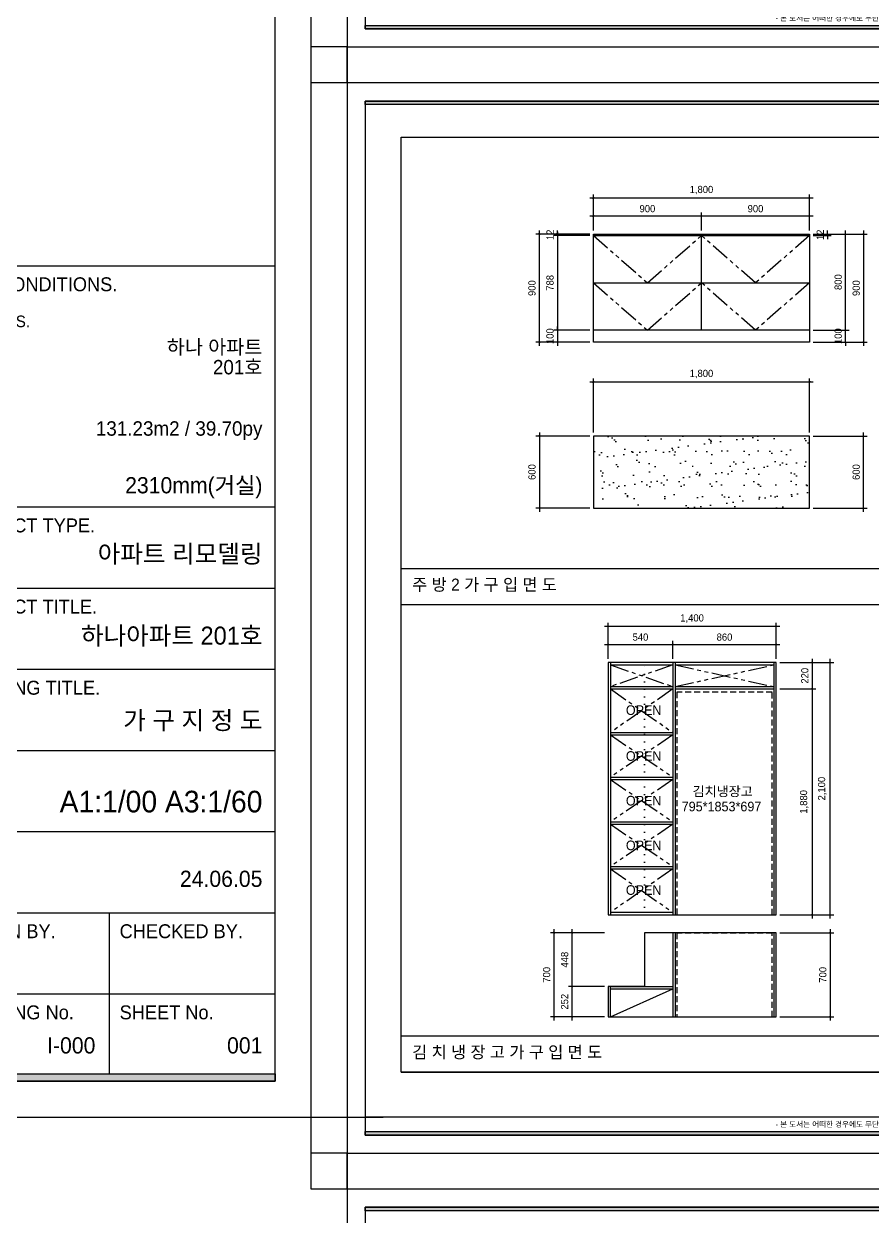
# Model space of a CAD drawing. Header units: inches. Extents: x 4138 to 127072, y -26315 to 43858.
# Drawn here: x 104946 to 112011, y 23149 to 33076 of the extents above; entities that cross this region are included whole.
import ezdxf
from ezdxf.enums import TextEntityAlignment as Align

# ---------------------------------------------------------------- set-up
doc = ezdxf.new("R2010")
doc.units = ezdxf.units.IN
doc.header["$LTSCALE"] = 50
doc.header["$MEASUREMENT"] = 0
for name, pattern in [('DASHEDX2', [1.5, 1, -0.5]), ('DOT', [0.25, 0, -0.25]), ('PHANTOM2', [1.25, 0.625, -0.125, 0.125, -0.125, 0.125, -0.125])]:
    doc.linetypes.add(name, pattern=pattern)
for name, color, linetype in [('0-ELC TEXT', 7, 'Continuous'), ('0-SHEET', 7, 'Continuous'), ('03-WAL NEW', 3, 'Continuous'), ('04_FUR', 6, 'Continuous'), ('06-FUR', 6, 'Continuous'), ('06-LIGHT', 4, 'Continuous'), ('07-DIM WAL', 5, 'Continuous'), ('F-SYM', 7, 'Continuous'), ('FORM(YOURNAME)-11', 1, 'Continuous')]:
    doc.layers.add(name, color=color, linetype=linetype)
doc.styles.add('HY 울릉도 L', font='')
doc.styles.add('YOURNAME', font='HY울릉도M.TTF')
doc.styles.add('코레일둥고', font='Korail_Round_Gothic_Medium.ttf')
doc.styles.get('HY 울릉도 L').set_extended_font_data('HY울릉도L')
doc.dimstyles.new('30', dxfattribs={"dimscale": 30, "dimtxt": 2, "dimasz": 1, "dimexe": 1, "dimexo": 1, "dimgap": 1, "dimtad": 1, "dimdec": 0, "dimrnd": 0.05, "dimdsep": 46, "dimlunit": 6, "dimtxsty": 'HY 울릉도 L', "dimblk": 'ARCHTICK', "dimcen": 2.5, "dimdle": 1, "dimclrd": 133, "dimclre": 133, "dimclrt": 30, "dimadec": 0, "dimazin": 0, "dimtfac": 1, "dimtdec": 0, "dimtix": 1, "dimtmove": 2, "dimatfit": 3, "dimldrblk": 'ARCHTICK', "dimfxl": 1, "dimlwd": -1, "dimlwe": -1, "dimarcsym": 0})

# ---------------------------------------------------------------- blocks, each defined once
blk = doc.blocks.new('FORM-PLAN')
at = {"layer": 'FORM(YOURNAME)-11'}
h = blk.add_hatch(color=256, dxfattribs=at)
h.dxf.hatch_style = 1
h.paths.add_polyline_path([(-71444, 55115), (10556, 55115), (10556, 54915), (-71444, 54915)])
h.paths.add_polyline_path([(-71444, -2085), (10556, -2085), (10556, -2285), (-71444, -2285)])
at = {"layer": 'Defpoints', "color": 158}
blk.add_line((1346, -1285), (-71444, -1285), dxfattribs=at)
at = {"layer": 'Defpoints', "color": 1}
for points in [[(-72444, 58115), (-72444, 56115), (-74444, 56115)], [(-72444, -5285), (-72444, -3285), (-74444, -3285)], [(11556, -5285), (11556, -3285), (13556, -3285)]]:
    blk.add_lwpolyline(points, dxfattribs=at)
at = {"layer": 'Defpoints', "color": 158}
for points in [[(-71444, -2285), (10556, -2285), (10556, 55115), (-71444, 55115)], [(-69444, 53115), (-64, 53115), (-64, 1215), (-69444, 1215)]]:
    blk.add_lwpolyline(points, close=True, dxfattribs=at)
at = {"layer": 'FORM(YOURNAME)-11', "color": 14}
for p, q in [((1346, 20344), (10556, 20344)), ((1346, 13651), (10556, 13651)), ((1346, 11398), (10556, 11398)), ((1346, 9146), (10556, 9146)), ((1346, 6893), (10556, 6893)), ((1346, 4641), (10556, 4641)), ((1346, 2388), (10556, 2388)), ((5951, 2388), (5951, -2085)), ((1346, 136), (10556, 136))]:
    blk.add_line(p, q, dxfattribs=at)
at = {"layer": 'FORM(YOURNAME)-11', "color": 250}
blk.add_lwpolyline([(-72444, -3285), (11556, -3285), (11556, 56115), (-72444, 56115)], close=True, dxfattribs=at)
at = {"layer": 'FORM(YOURNAME)-11'}
for points in [[(-71444, 55115), (10556, 55115), (10556, 54915), (-71444, 54915)], [(-71444, -2085), (10556, -2085), (10556, -2285), (-71444, -2285)]]:
    blk.add_lwpolyline(points, close=True, dxfattribs=at)
at = {"layer": 'FORM(YOURNAME)-11', "color": 14, "style": 'YOURNAME'}
for s, height, p in [('SITE CONDITIONS.', 386.14, (1603, 19829)), ('PROJECT TYPE.', 386.14, (1603, 13136)), ('PROJECT TITLE.', 386.14, (1603, 10883)), ('DRAWING TITLE.', 386.14, (1603, 8631)), ('DRAWN BY.', 386.1, (1603, 1873)), ('CHECKED BY.', 386.14, (6240, 1873)), ('DRAWING No.', 386.14, (1603, -379)), ('SHEET No.', 386.1, (6240, -379))]:
    blk.add_text(s, height=height, dxfattribs=at).set_placement(p, align=Align.MIDDLE_LEFT)
at = {"layer": 'FORM(YOURNAME)-11', "color": 251, "style": 'YOURNAME'}
blk.add_text('ADDRESS.', height=321.8, dxfattribs=at).set_placement((1603, 18799), align=Align.MIDDLE_LEFT)
at = {"layer": 'FORM(YOURNAME)-11', "color": 1, "style": 'YOURNAME'}
blk.add_text("- 본 도서는 어떠한 경우에도 무단으로 도용할 수 없으며 도용시 '지적재산권' 보호에 관한 법률에 의거, 법적 분쟁이 발생합니다.  또한 본 도서에 관한 모든 저작권은 당사에 있습니다. -", height=300, dxfattribs=at).set_placement((-32990, -1685), align=Align.MIDDLE_CENTER)
at = {"layer": 'FORM(YOURNAME)-11', "color": 3, "style": 'YOURNAME'}
for tag, height, p in [('1', 450, (9905, 18188)), ('2', 450, (9905, 17544)), ('3', 450, (9905, 16257)), ('4', 450, (9905, 14326)), ('5', 515, (9905, 12009)), ('6', 515, (9905, 9757)), ('7', 515, (9905, 7504)), ('8', 515, (9905, 5252)), ('9', 515, (9905, 2999)), ('10', 515, (5655, 811)), ('11', 515, (9905, 747)), ('12', 515, (5655, -1441)), ('13', 515, (9905, -1441))]:
    blk.add_attdef(tag, text='', height=height, dxfattribs=at).set_placement(p, align=Align.MIDDLE_RIGHT)
blk = doc.blocks.new('_ARCHTICK')
at = {"color": 0, "linetype": 'ByBlock', "const_width": 0.075}
blk.add_lwpolyline([(-0.25, -0.25), (0.25, 0.25)], dxfattribs=at)
blk = doc.blocks.new('*D384')
at = {"layer": '07-DIM WAL', "color": 133, "transparency": 16777216}
for p, q in [((111519.7, 31625.9), (109659.7, 31625.9)), ((109689.7, 31355.9), (109689.7, 31655.9)), ((111489.7, 31355.9), (111489.7, 31655.9))]:
    blk.add_line(p, q, dxfattribs=at)
at = {"layer": 'Defpoints', "color": 0, "transparency": 16777216}
for p in [(109689.7, 31625.9), (109689.7, 31325.9), (111489.7, 31325.9)]:
    blk.add_point(p, dxfattribs=at)
at = {"layer": '07-DIM WAL', "color": 133, "transparency": 16777216, "xscale": 30, "yscale": 30, "zscale": 30, "rotation": 180}
blk.add_blockref('_ARCHTICK', (109689.7, 31625.9), dxfattribs=at)
at = {"layer": '07-DIM WAL', "color": 133, "transparency": 16777216, "xscale": 30, "yscale": 30, "zscale": 30}
blk.add_blockref('_ARCHTICK', (111489.7, 31625.9), dxfattribs=at)
at = {"layer": '07-DIM WAL', "color": 30, "transparency": 16777216, "insert": (110589.7, 31691.8), "char_height": 60, "attachment_point": 5, "style": 'HY 울릉도 L'}
blk.add_mtext('1,800', dxfattribs=at)
blk = doc.blocks.new('*D385')
at = {"layer": '07-DIM WAL', "color": 133, "transparency": 16777216}
for p, q in [((111519.7, 31475.9), (110559.7, 31475.9)), ((110589.7, 31355.9), (110589.7, 31505.9)), ((111489.7, 31355.9), (111489.7, 31505.9))]:
    blk.add_line(p, q, dxfattribs=at)
at = {"layer": 'Defpoints', "color": 0, "transparency": 16777216}
for p in [(110589.7, 31475.9), (110589.7, 31325.9), (111489.7, 31325.9)]:
    blk.add_point(p, dxfattribs=at)
at = {"layer": '07-DIM WAL', "color": 133, "transparency": 16777216, "xscale": 30, "yscale": 30, "zscale": 30, "rotation": 180}
blk.add_blockref('_ARCHTICK', (110589.7, 31475.9), dxfattribs=at)
at = {"layer": '07-DIM WAL', "color": 133, "transparency": 16777216, "xscale": 30, "yscale": 30, "zscale": 30}
blk.add_blockref('_ARCHTICK', (111489.7, 31475.9), dxfattribs=at)
at = {"layer": '07-DIM WAL', "color": 30, "transparency": 16777216, "insert": (111039.7, 31537.2), "char_height": 60, "attachment_point": 5, "style": 'HY 울릉도 L'}
blk.add_mtext('900', dxfattribs=at)
blk = doc.blocks.new('*D386')
at = {"layer": '07-DIM WAL', "color": 133, "transparency": 16777216}
for p, q in [((110619.7, 31475.9), (109659.7, 31475.9)), ((109689.7, 31355.9), (109689.7, 31505.9)), ((110589.7, 31355.9), (110589.7, 31505.9))]:
    blk.add_line(p, q, dxfattribs=at)
at = {"layer": 'Defpoints', "color": 0, "transparency": 16777216}
for p in [(109689.7, 31475.9), (109689.7, 31325.9), (110589.7, 31325.9)]:
    blk.add_point(p, dxfattribs=at)
at = {"layer": '07-DIM WAL', "color": 133, "transparency": 16777216, "xscale": 30, "yscale": 30, "zscale": 30, "rotation": 180}
blk.add_blockref('_ARCHTICK', (109689.7, 31475.9), dxfattribs=at)
at = {"layer": '07-DIM WAL', "color": 133, "transparency": 16777216, "xscale": 30, "yscale": 30, "zscale": 30}
blk.add_blockref('_ARCHTICK', (110589.7, 31475.9), dxfattribs=at)
at = {"layer": '07-DIM WAL', "color": 30, "transparency": 16777216, "insert": (110139.7, 31537.2), "char_height": 60, "attachment_point": 5, "style": 'HY 울릉도 L'}
blk.add_mtext('900', dxfattribs=at)
blk = doc.blocks.new('*D387')
at = {"layer": '07-DIM WAL', "color": 133, "transparency": 16777216}
for p, q in [((111519.7, 31325.9), (111969.7, 31325.9)), ((111939.7, 31355.9), (111939.7, 30395.9)), ((111519.7, 30425.9), (111969.7, 30425.9))]:
    blk.add_line(p, q, dxfattribs=at)
at = {"layer": 'Defpoints', "color": 0, "transparency": 16777216}
for p in [(111489.7, 31325.9), (111489.7, 30425.9), (111939.7, 30425.9)]:
    blk.add_point(p, dxfattribs=at)
at = {"layer": '07-DIM WAL', "color": 133, "transparency": 16777216, "xscale": 30, "yscale": 30, "zscale": 30}
for p, rotation in [((111939.7, 31325.9), 90), ((111939.7, 30425.9), 270)]:
    blk.add_blockref('_ARCHTICK', p, dxfattribs=dict(at, rotation=rotation))
at = {"layer": '07-DIM WAL', "color": 30, "transparency": 16777216, "insert": (111878.4, 30875.9), "char_height": 60, "attachment_point": 5, "rotation": 90, "style": 'HY 울릉도 L'}
blk.add_mtext('900', dxfattribs=at)
blk = doc.blocks.new('*D388')
at = {"layer": '07-DIM WAL', "color": 133, "transparency": 16777216}
for p, q in [((111519.7, 30525.9), (111819.7, 30525.9)), ((111789.7, 30525.9), (111789.7, 30555.9)), ((111789.7, 30425.9), (111789.7, 30525.9)), ((111519.7, 30425.9), (111819.7, 30425.9)), ((111789.7, 30425.9), (111789.7, 30395.9))]:
    blk.add_line(p, q, dxfattribs=at)
at = {"layer": 'Defpoints', "color": 0, "transparency": 16777216}
for p in [(111489.7, 30525.9), (111789.7, 30525.9), (111489.7, 30425.9)]:
    blk.add_point(p, dxfattribs=at)
at = {"layer": '07-DIM WAL', "color": 133, "transparency": 16777216, "xscale": 30, "yscale": 30, "zscale": 30}
for p, rotation in [((111789.7, 30525.9), 270), ((111789.7, 30425.9), 90)]:
    blk.add_blockref('_ARCHTICK', p, dxfattribs=dict(at, rotation=rotation))
at = {"layer": '07-DIM WAL', "color": 30, "transparency": 16777216, "insert": (111728.4, 30475.9), "char_height": 60, "attachment_point": 5, "rotation": 90, "style": 'HY 울릉도 L'}
blk.add_mtext('100', dxfattribs=at)
blk = doc.blocks.new('*D389')
at = {"layer": '07-DIM WAL', "color": 133, "transparency": 16777216}
for p, q in [((111519.7, 31325.9), (111819.7, 31325.9)), ((111789.7, 30495.9), (111789.7, 31355.9)), ((111519.7, 30525.9), (111819.7, 30525.9))]:
    blk.add_line(p, q, dxfattribs=at)
at = {"layer": 'Defpoints', "color": 0, "transparency": 16777216}
for p in [(111489.7, 31325.9), (111789.7, 31325.9), (111489.7, 30525.9)]:
    blk.add_point(p, dxfattribs=at)
at = {"layer": '07-DIM WAL', "color": 133, "transparency": 16777216, "xscale": 30, "yscale": 30, "zscale": 30}
for p, rotation in [((111789.7, 31325.9), 90), ((111789.7, 30525.9), 270)]:
    blk.add_blockref('_ARCHTICK', p, dxfattribs=dict(at, rotation=rotation))
at = {"layer": '07-DIM WAL', "color": 30, "transparency": 16777216, "insert": (111728.4, 30925.9), "char_height": 60, "attachment_point": 5, "rotation": 90, "style": 'HY 울릉도 L'}
blk.add_mtext('800', dxfattribs=at)
blk = doc.blocks.new('*D390')
at = {"layer": '07-DIM WAL', "color": 133, "transparency": 16777216}
for p, q in [((111519.7, 31325.9), (111669.7, 31325.9)), ((111519.7, 31313.9), (111669.7, 31313.9)), ((111639.7, 31325.9), (111639.7, 31355.9)), ((111639.7, 31325.9), (111639.7, 31313.9)), ((111639.7, 31313.9), (111639.7, 31283.9))]:
    blk.add_line(p, q, dxfattribs=at)
at = {"layer": 'Defpoints', "color": 0, "transparency": 16777216}
for p in [(111489.7, 31325.9), (111489.7, 31313.9), (111639.7, 31313.9)]:
    blk.add_point(p, dxfattribs=at)
at = {"layer": '07-DIM WAL', "color": 133, "transparency": 16777216, "xscale": 30, "yscale": 30, "zscale": 30}
for p, rotation in [((111639.7, 31325.9), 270), ((111639.7, 31313.9), 90)]:
    blk.add_blockref('_ARCHTICK', p, dxfattribs=dict(at, rotation=rotation))
at = {"layer": '07-DIM WAL', "color": 30, "transparency": 16777216, "insert": (111579, 31319.9), "char_height": 60, "attachment_point": 5, "rotation": 90, "style": 'HY 울릉도 L'}
blk.add_mtext('12', dxfattribs=at)
blk = doc.blocks.new('*D391')
at = {"layer": '07-DIM WAL', "color": 133, "transparency": 16777216}
for p, q in [((109659.7, 31325.9), (109209.7, 31325.9)), ((109239.7, 30395.9), (109239.7, 31355.9)), ((109659.7, 30425.9), (109209.7, 30425.9))]:
    blk.add_line(p, q, dxfattribs=at)
at = {"layer": 'Defpoints', "color": 0, "transparency": 16777216}
for p in [(109239.7, 31325.9), (109689.7, 31325.9), (109689.7, 30425.9)]:
    blk.add_point(p, dxfattribs=at)
at = {"layer": '07-DIM WAL', "color": 133, "transparency": 16777216, "xscale": 30, "yscale": 30, "zscale": 30}
for p, rotation in [((109239.7, 31325.9), 90), ((109239.7, 30425.9), 270)]:
    blk.add_blockref('_ARCHTICK', p, dxfattribs=dict(at, rotation=rotation))
at = {"layer": '07-DIM WAL', "color": 30, "transparency": 16777216, "insert": (109178.4, 30875.9), "char_height": 60, "attachment_point": 5, "rotation": 90, "style": 'HY 울릉도 L'}
blk.add_mtext('900', dxfattribs=at)
blk = doc.blocks.new('*D392')
at = {"layer": '07-DIM WAL', "color": 133, "transparency": 16777216}
for p, q in [((109659.7, 31325.9), (109359.7, 31325.9)), ((109659.7, 31313.9), (109359.7, 31313.9)), ((109389.7, 31325.9), (109389.7, 31355.9)), ((109389.7, 31325.9), (109389.7, 31313.9)), ((109389.7, 31313.9), (109389.7, 31283.9))]:
    blk.add_line(p, q, dxfattribs=at)
at = {"layer": 'Defpoints', "color": 0, "transparency": 16777216}
for p in [(109389.7, 31313.9), (109689.7, 31325.9), (109689.7, 31313.9)]:
    blk.add_point(p, dxfattribs=at)
at = {"layer": '07-DIM WAL', "color": 133, "transparency": 16777216, "xscale": 30, "yscale": 30, "zscale": 30}
for p, rotation in [((109389.7, 31325.9), 270), ((109389.7, 31313.9), 90)]:
    blk.add_blockref('_ARCHTICK', p, dxfattribs=dict(at, rotation=rotation))
at = {"layer": '07-DIM WAL', "color": 30, "transparency": 16777216, "insert": (109329, 31319.9), "char_height": 60, "attachment_point": 5, "rotation": 90, "style": 'HY 울릉도 L'}
blk.add_mtext('12', dxfattribs=at)
blk = doc.blocks.new('*D393')
at = {"layer": '07-DIM WAL', "color": 133, "transparency": 16777216}
for p, q in [((109659.7, 31313.9), (109359.7, 31313.9)), ((109389.7, 31343.9), (109389.7, 30495.9)), ((109659.7, 30525.9), (109359.7, 30525.9))]:
    blk.add_line(p, q, dxfattribs=at)
at = {"layer": 'Defpoints', "color": 0, "transparency": 16777216}
for p in [(109689.7, 31313.9), (109389.7, 30525.9), (109689.7, 30525.9)]:
    blk.add_point(p, dxfattribs=at)
at = {"layer": '07-DIM WAL', "color": 133, "transparency": 16777216, "xscale": 30, "yscale": 30, "zscale": 30}
for p, rotation in [((109389.7, 31313.9), 90), ((109389.7, 30525.9), 270)]:
    blk.add_blockref('_ARCHTICK', p, dxfattribs=dict(at, rotation=rotation))
at = {"layer": '07-DIM WAL', "color": 30, "transparency": 16777216, "insert": (109328.4, 30919.9), "char_height": 60, "attachment_point": 5, "rotation": 90, "style": 'HY 울릉도 L'}
blk.add_mtext('788', dxfattribs=at)
blk = doc.blocks.new('*D394')
at = {"layer": '07-DIM WAL', "color": 133, "transparency": 16777216}
for p, q in [((109659.7, 30525.9), (109359.7, 30525.9)), ((109389.7, 30525.9), (109389.7, 30555.9)), ((109389.7, 30525.9), (109389.7, 30425.9)), ((109659.7, 30425.9), (109359.7, 30425.9)), ((109389.7, 30425.9), (109389.7, 30395.9))]:
    blk.add_line(p, q, dxfattribs=at)
at = {"layer": 'Defpoints', "color": 0, "transparency": 16777216}
for p in [(109689.7, 30525.9), (109389.7, 30425.9), (109689.7, 30425.9)]:
    blk.add_point(p, dxfattribs=at)
at = {"layer": '07-DIM WAL', "color": 133, "transparency": 16777216, "xscale": 30, "yscale": 30, "zscale": 30}
for p, rotation in [((109389.7, 30525.9), 270), ((109389.7, 30425.9), 90)]:
    blk.add_blockref('_ARCHTICK', p, dxfattribs=dict(at, rotation=rotation))
at = {"layer": '07-DIM WAL', "color": 30, "transparency": 16777216, "insert": (109328.4, 30475.9), "char_height": 60, "attachment_point": 5, "rotation": 90, "style": 'HY 울릉도 L'}
blk.add_mtext('100', dxfattribs=at)
blk = doc.blocks.new('*D395')
at = {"layer": '07-DIM WAL', "color": 133, "transparency": 16777216}
for p, q in [((109659.7, 29644.4), (109209.7, 29644.4)), ((109239.7, 29674.4), (109239.7, 29014.4)), ((109659.7, 29044.4), (109209.7, 29044.4))]:
    blk.add_line(p, q, dxfattribs=at)
at = {"layer": 'Defpoints', "color": 0, "transparency": 16777216}
for p in [(109689.7, 29644.4), (109239.7, 29044.4), (109689.7, 29044.4)]:
    blk.add_point(p, dxfattribs=at)
at = {"layer": '07-DIM WAL', "color": 133, "transparency": 16777216, "xscale": 30, "yscale": 30, "zscale": 30}
for p, rotation in [((109239.7, 29644.4), 90), ((109239.7, 29044.4), 270)]:
    blk.add_blockref('_ARCHTICK', p, dxfattribs=dict(at, rotation=rotation))
at = {"layer": '07-DIM WAL', "color": 30, "transparency": 16777216, "insert": (109178.4, 29344.4), "char_height": 60, "attachment_point": 5, "rotation": 90, "style": 'HY 울릉도 L'}
blk.add_mtext('600', dxfattribs=at)
blk = doc.blocks.new('*D396')
at = {"layer": '07-DIM WAL', "color": 133, "transparency": 16777216}
for p, q in [((109659.7, 30094.4), (111519.7, 30094.4)), ((109689.7, 29674.4), (109689.7, 30124.4)), ((111489.7, 29674.4), (111489.7, 30124.4))]:
    blk.add_line(p, q, dxfattribs=at)
at = {"layer": 'Defpoints', "color": 0, "transparency": 16777216}
for p in [(111489.7, 30094.4), (109689.7, 29644.4), (111489.7, 29644.4)]:
    blk.add_point(p, dxfattribs=at)
at = {"layer": '07-DIM WAL', "color": 133, "transparency": 16777216, "xscale": 30, "yscale": 30, "zscale": 30, "rotation": 180}
blk.add_blockref('_ARCHTICK', (109689.7, 30094.4), dxfattribs=at)
at = {"layer": '07-DIM WAL', "color": 133, "transparency": 16777216, "xscale": 30, "yscale": 30, "zscale": 30}
blk.add_blockref('_ARCHTICK', (111489.7, 30094.4), dxfattribs=at)
at = {"layer": '07-DIM WAL', "color": 30, "transparency": 16777216, "insert": (110589.7, 30160.4), "char_height": 60, "attachment_point": 5, "style": 'HY 울릉도 L'}
blk.add_mtext('1,800', dxfattribs=at)
blk = doc.blocks.new('*D397')
at = {"layer": '07-DIM WAL', "color": 133, "transparency": 16777216}
for p, q in [((111519.7, 29644.4), (111969.7, 29644.4)), ((111939.7, 29014.4), (111939.7, 29674.4)), ((111519.7, 29044.4), (111969.7, 29044.4))]:
    blk.add_line(p, q, dxfattribs=at)
at = {"layer": 'Defpoints', "color": 0, "transparency": 16777216}
for p in [(111489.7, 29644.4), (111939.7, 29644.4), (111489.7, 29044.4)]:
    blk.add_point(p, dxfattribs=at)
at = {"layer": '07-DIM WAL', "color": 133, "transparency": 16777216, "xscale": 30, "yscale": 30, "zscale": 30}
for p, rotation in [((111939.7, 29644.4), 90), ((111939.7, 29044.4), 270)]:
    blk.add_blockref('_ARCHTICK', p, dxfattribs=dict(at, rotation=rotation))
at = {"layer": '07-DIM WAL', "color": 30, "transparency": 16777216, "insert": (111878.4, 29344.4), "char_height": 60, "attachment_point": 5, "rotation": 90, "style": 'HY 울릉도 L'}
blk.add_mtext('600', dxfattribs=at)
blk = doc.blocks.new('*D577')
at = {"layer": '06-FUR', "color": 133, "transparency": 16777216}
for p, q in [((111241.6, 27758.5), (111691.6, 27758.5)), ((111661.6, 25628.5), (111661.6, 27788.5)), ((111241.6, 25658.5), (111691.6, 25658.5))]:
    blk.add_line(p, q, dxfattribs=at)
at = {"layer": 'Defpoints', "color": 0, "transparency": 16777216}
for p in [(111211.6, 27758.5), (111661.6, 27758.5), (111211.6, 25658.5)]:
    blk.add_point(p, dxfattribs=at)
at = {"layer": '06-FUR', "color": 133, "transparency": 16777216, "xscale": 30, "yscale": 30, "zscale": 30}
for p, rotation in [((111661.6, 27758.5), 90), ((111661.6, 25658.5), 270)]:
    blk.add_blockref('_ARCHTICK', p, dxfattribs=dict(at, rotation=rotation))
at = {"layer": '06-FUR', "color": 30, "transparency": 16777216, "insert": (111595.7, 26708.5), "char_height": 60, "attachment_point": 5, "rotation": 90, "style": 'HY 울릉도 L'}
blk.add_mtext('2,100', dxfattribs=at)
blk = doc.blocks.new('*D578')
at = {"layer": '06-FUR', "color": 133, "transparency": 16777216}
for p, q in [((111241.6, 27758.5), (111541.6, 27758.5)), ((111511.6, 27788.5), (111511.6, 27508.5)), ((111241.6, 27538.5), (111541.6, 27538.5))]:
    blk.add_line(p, q, dxfattribs=at)
at = {"layer": 'Defpoints', "color": 0, "transparency": 16777216}
for p in [(111211.6, 27758.5), (111211.6, 27538.5), (111511.6, 27538.5)]:
    blk.add_point(p, dxfattribs=at)
at = {"layer": '06-FUR', "color": 133, "transparency": 16777216, "xscale": 30, "yscale": 30, "zscale": 30}
for p, rotation in [((111511.6, 27758.5), 90), ((111511.6, 27538.5), 270)]:
    blk.add_blockref('_ARCHTICK', p, dxfattribs=dict(at, rotation=rotation))
at = {"layer": '06-FUR', "color": 30, "transparency": 16777216, "insert": (111450.4, 27648.5), "char_height": 60, "attachment_point": 5, "rotation": 90, "style": 'HY 울릉도 L'}
blk.add_mtext('220', dxfattribs=at)
blk = doc.blocks.new('*D579')
at = {"layer": '06-FUR', "color": 133, "transparency": 16777216}
for p, q in [((111241.6, 27538.5), (111541.6, 27538.5)), ((111511.6, 27568.5), (111511.6, 25628.5)), ((111241.6, 25658.5), (111541.6, 25658.5))]:
    blk.add_line(p, q, dxfattribs=at)
at = {"layer": 'Defpoints', "color": 0, "transparency": 16777216}
for p in [(111211.6, 27538.5), (111211.6, 25658.5), (111511.6, 25658.5)]:
    blk.add_point(p, dxfattribs=at)
at = {"layer": '06-FUR', "color": 133, "transparency": 16777216, "xscale": 30, "yscale": 30, "zscale": 30}
for p, rotation in [((111511.6, 27538.5), 90), ((111511.6, 25658.5), 270)]:
    blk.add_blockref('_ARCHTICK', p, dxfattribs=dict(at, rotation=rotation))
at = {"layer": '06-FUR', "color": 30, "transparency": 16777216, "insert": (111445.7, 26598.5), "char_height": 60, "attachment_point": 5, "rotation": 90, "style": 'HY 울릉도 L'}
blk.add_mtext('1,880', dxfattribs=at)
blk = doc.blocks.new('*D580')
at = {"layer": '06-FUR', "color": 133, "transparency": 16777216}
for p, q in [((111241.6, 28058.5), (109781.6, 28058.5)), ((109811.6, 27788.5), (109811.6, 28088.5)), ((111211.6, 27788.5), (111211.6, 28088.5))]:
    blk.add_line(p, q, dxfattribs=at)
at = {"layer": 'Defpoints', "color": 0, "transparency": 16777216}
for p in [(109811.6, 28058.5), (109811.6, 27758.5), (111211.6, 27758.5)]:
    blk.add_point(p, dxfattribs=at)
at = {"layer": '06-FUR', "color": 133, "transparency": 16777216, "xscale": 30, "yscale": 30, "zscale": 30, "rotation": 180}
blk.add_blockref('_ARCHTICK', (109811.6, 28058.5), dxfattribs=at)
at = {"layer": '06-FUR', "color": 133, "transparency": 16777216, "xscale": 30, "yscale": 30, "zscale": 30}
blk.add_blockref('_ARCHTICK', (111211.6, 28058.5), dxfattribs=at)
at = {"layer": '06-FUR', "color": 30, "transparency": 16777216, "insert": (110511.6, 28124.5), "char_height": 60, "attachment_point": 5, "style": 'HY 울릉도 L'}
blk.add_mtext('1,400', dxfattribs=at)
blk = doc.blocks.new('*D581')
at = {"layer": '06-FUR', "color": 133, "transparency": 16777216}
for p, q in [((109781.6, 27908.5), (110381.6, 27908.5)), ((109811.6, 27788.5), (109811.6, 27938.5)), ((110351.6, 27788.5), (110351.6, 27938.5))]:
    blk.add_line(p, q, dxfattribs=at)
at = {"layer": 'Defpoints', "color": 0, "transparency": 16777216}
for p in [(110351.6, 27908.5), (109811.6, 27758.5), (110351.6, 27758.5)]:
    blk.add_point(p, dxfattribs=at)
at = {"layer": '06-FUR', "color": 133, "transparency": 16777216, "xscale": 30, "yscale": 30, "zscale": 30, "rotation": 180}
blk.add_blockref('_ARCHTICK', (109811.6, 27908.5), dxfattribs=at)
at = {"layer": '06-FUR', "color": 133, "transparency": 16777216, "xscale": 30, "yscale": 30, "zscale": 30}
blk.add_blockref('_ARCHTICK', (110351.6, 27908.5), dxfattribs=at)
at = {"layer": '06-FUR', "color": 30, "transparency": 16777216, "insert": (110081.6, 27969.9), "char_height": 60, "attachment_point": 5, "style": 'HY 울릉도 L'}
blk.add_mtext('540', dxfattribs=at)
blk = doc.blocks.new('*D582')
at = {"layer": '06-FUR', "color": 133, "transparency": 16777216}
for p, q in [((110321.6, 27908.5), (111241.6, 27908.5)), ((110351.6, 27788.5), (110351.6, 27938.5)), ((111211.6, 27788.5), (111211.6, 27938.5))]:
    blk.add_line(p, q, dxfattribs=at)
at = {"layer": 'Defpoints', "color": 0, "transparency": 16777216}
for p in [(111211.6, 27908.5), (110351.6, 27758.5), (111211.6, 27758.5)]:
    blk.add_point(p, dxfattribs=at)
at = {"layer": '06-FUR', "color": 133, "transparency": 16777216, "xscale": 30, "yscale": 30, "zscale": 30, "rotation": 180}
blk.add_blockref('_ARCHTICK', (110351.6, 27908.5), dxfattribs=at)
at = {"layer": '06-FUR', "color": 133, "transparency": 16777216, "xscale": 30, "yscale": 30, "zscale": 30}
blk.add_blockref('_ARCHTICK', (111211.6, 27908.5), dxfattribs=at)
at = {"layer": '06-FUR', "color": 30, "transparency": 16777216, "insert": (110781.6, 27969.9), "char_height": 60, "attachment_point": 5, "style": 'HY 울릉도 L'}
blk.add_mtext('860', dxfattribs=at)
blk = doc.blocks.new('*D583')
at = {"layer": '06-FUR', "color": 133, "transparency": 16777216}
for p, q in [((111661.6, 25538.5), (111661.6, 24778.5)), ((111241.6, 25508.5), (111691.6, 25508.5)), ((111241.6, 24808.5), (111691.6, 24808.5))]:
    blk.add_line(p, q, dxfattribs=at)
at = {"layer": 'Defpoints', "color": 0, "transparency": 16777216}
for p in [(111211.6, 25508.5), (111211.6, 24808.5), (111661.6, 24808.5)]:
    blk.add_point(p, dxfattribs=at)
at = {"layer": '06-FUR', "color": 133, "transparency": 16777216, "xscale": 30, "yscale": 30, "zscale": 30}
for p, rotation in [((111661.6, 25508.5), 90), ((111661.6, 24808.5), 270)]:
    blk.add_blockref('_ARCHTICK', p, dxfattribs=dict(at, rotation=rotation))
at = {"layer": '06-FUR', "color": 30, "transparency": 16777216, "insert": (111600.4, 25158.5), "char_height": 60, "attachment_point": 5, "rotation": 90, "style": 'HY 울릉도 L'}
blk.add_mtext('700', dxfattribs=at)
blk = doc.blocks.new('*D584')
at = {"layer": '06-FUR', "color": 133, "transparency": 16777216}
for p, q in [((109781.6, 25060.5), (109481.6, 25060.5)), ((109511.6, 24778.5), (109511.6, 25090.5)), ((109781.6, 24808.5), (109481.6, 24808.5))]:
    blk.add_line(p, q, dxfattribs=at)
at = {"layer": 'Defpoints', "color": 0, "transparency": 16777216}
for p in [(109511.6, 25060.5), (109811.6, 25060.5), (109811.6, 24808.5)]:
    blk.add_point(p, dxfattribs=at)
at = {"layer": '06-FUR', "color": 133, "transparency": 16777216, "xscale": 30, "yscale": 30, "zscale": 30}
for p, rotation in [((109511.6, 25060.5), 90), ((109511.6, 24808.5), 270)]:
    blk.add_blockref('_ARCHTICK', p, dxfattribs=dict(at, rotation=rotation))
at = {"layer": '06-FUR', "color": 30, "transparency": 16777216, "insert": (109450.3, 24934.5), "char_height": 60, "attachment_point": 5, "rotation": 90, "style": 'HY 울릉도 L'}
blk.add_mtext('252', dxfattribs=at)
blk = doc.blocks.new('*D585')
at = {"layer": '06-FUR', "color": 133, "transparency": 16777216}
for p, q in [((109361.6, 24778.5), (109361.6, 25538.5)), ((109781.6, 25508.5), (109331.6, 25508.5)), ((109781.6, 24808.5), (109331.6, 24808.5))]:
    blk.add_line(p, q, dxfattribs=at)
at = {"layer": 'Defpoints', "color": 0, "transparency": 16777216}
for p in [(109361.6, 25508.5), (109811.6, 25508.5), (109811.6, 24808.5)]:
    blk.add_point(p, dxfattribs=at)
at = {"layer": '06-FUR', "color": 133, "transparency": 16777216, "xscale": 30, "yscale": 30, "zscale": 30}
for p, rotation in [((109361.6, 25508.5), 90), ((109361.6, 24808.5), 270)]:
    blk.add_blockref('_ARCHTICK', p, dxfattribs=dict(at, rotation=rotation))
at = {"layer": '06-FUR', "color": 30, "transparency": 16777216, "insert": (109300.4, 25158.5), "char_height": 60, "attachment_point": 5, "rotation": 90, "style": 'HY 울릉도 L'}
blk.add_mtext('700', dxfattribs=at)
blk = doc.blocks.new('*D586')
at = {"layer": '06-FUR', "color": 133, "transparency": 16777216}
for p, q in [((109511.6, 25030.5), (109511.6, 25538.5)), ((109781.6, 25508.5), (109481.6, 25508.5)), ((109781.6, 25060.5), (109481.6, 25060.5))]:
    blk.add_line(p, q, dxfattribs=at)
at = {"layer": 'Defpoints', "color": 0, "transparency": 16777216}
for p in [(109511.6, 25508.5), (109811.6, 25508.5), (109811.6, 25060.5)]:
    blk.add_point(p, dxfattribs=at)
at = {"layer": '06-FUR', "color": 133, "transparency": 16777216, "xscale": 30, "yscale": 30, "zscale": 30}
for p, rotation in [((109511.6, 25508.5), 90), ((109511.6, 25060.5), 270)]:
    blk.add_blockref('_ARCHTICK', p, dxfattribs=dict(at, rotation=rotation))
at = {"layer": '06-FUR', "color": 30, "transparency": 16777216, "insert": (109450.3, 25284.5), "char_height": 60, "attachment_point": 5, "rotation": 90, "style": 'HY 울릉도 L'}
blk.add_mtext('448', dxfattribs=at)

msp = doc.modelspace()

# ---------------------------------------------------------------- hatches: boundary and pattern name
at = {"layer": '03-WAL NEW'}
h = msp.add_hatch(dxfattribs=at)
h.set_pattern_fill('AR-SAND', color=8, scale=10, double=1)
h.set_pattern_definition([(37.5, (0, 0), (-0.6299336, 19.2682377), [0, -15.2, 0, -17, 0, -16.25]), (7.5, (0, 0), (17.697767, 28.2214607), [0, -8.2, 0, -13.7, 0, -5.25]), (327.5, (-12.3, 0), (31.1414186, 0.0565905), [0, -5, 0, -18, 0, -23.5]), (317.5, (-12.3, 0), (30.061266, 8.7767556), [0, -2.5, 0, -11.8, 0, -13.5])])
h.paths.add_polyline_path([(111489.7, 31325.9), (109689.7, 31325.9), (109689.7, 31313.9), (111489.7, 31313.9)])
h = msp.add_hatch(dxfattribs=at)
h.set_pattern_fill('AR-SAND', color=8, scale=100, double=1)
h.paths.add_polyline_path([(111489.7, 29644.4), (109689.7, 29644.4), (109689.7, 29044.4), (111489.7, 29044.4)])

# ---------------------------------------------------------------- linework, layer by layer
at = {"layer": '0-SHEET'}
for p, q in [((108088.4, 28541.5), (118495.4, 28541.5)), ((108088.4, 28241.5), (118495.4, 28241.5)), ((108088.4, 24649), (118495.4, 24649)), ((108088.4, 24349), (118495.4, 24349))]:
    msp.add_line(p, q, dxfattribs=at)
at = {"layer": '04_FUR'}
for p, q in [((109689.7, 31313.9), (111489.7, 31313.9)), ((110589.7, 30525.9), (110589.7, 31313.9)), ((111489.7, 30525.9), (109689.7, 30525.9))]:
    msp.add_line(p, q, dxfattribs=at)
for points in [[(109689.7, 31325.9), (111489.7, 31325.9), (111489.7, 30425.9), (109689.7, 30425.9)], [(111489.7, 29644.4), (109689.7, 29644.4), (109689.7, 29044.4), (111489.7, 29044.4)]]:
    msp.add_lwpolyline(points, close=True, dxfattribs=at)
at = {"layer": '06-FUR'}
for p, q in [((109689.7, 30919.9), (111489.7, 30919.9)), ((109831.6, 27758.5), (109831.6, 25658.5)), ((109831.6, 27738.5), (110351.6, 27738.5)), ((110351.6, 27758.5), (110351.6, 25658.5)), ((110371.6, 27758.5), (110371.6, 25658.5)), ((110371.6, 27738.5), (111191.6, 27738.5)), ((111191.6, 27758.5), (111191.6, 25658.5)), ((109831.6, 27558.5), (110351.6, 27558.5)), ((109831.6, 27538.5), (110351.6, 27538.5)), ((110371.6, 27558.5), (111191.6, 27558.5)), ((110371.6, 27538.5), (111191.6, 27538.5)), ((109831.6, 27176.5), (110351.6, 27176.5)), ((109831.6, 27156.5), (110351.6, 27156.5)), ((109831.6, 26804.5), (110351.6, 26804.5)), ((109831.6, 26784.5), (110351.6, 26784.5)), ((109831.6, 26432.5), (110351.6, 26432.5)), ((109831.6, 26412.5), (110351.6, 26412.5)), ((109831.6, 26060.5), (110351.6, 26060.5)), ((109831.6, 26040.5), (110351.6, 26040.5)), ((110351.6, 25678.5), (109831.6, 25678.5)), ((111191.6, 25672.6), (111191.6, 25658.5)), ((110351.6, 25508.5), (110351.6, 24808.5)), ((110371.6, 25508.5), (110371.6, 24808.5)), ((111191.6, 25508.5), (111191.6, 24808.5)), ((109831.6, 24808.5), (109831.6, 25060.5)), ((109831.6, 25060.5), (110351.6, 25060.5)), ((109831.6, 25040.5), (110351.6, 25040.5)), ((109831.6, 24808.5), (110351.6, 25040.5))]:
    msp.add_line(p, q, dxfattribs=at)
at = {"layer": '06-FUR', "color": 8, "linetype": 'DOT', "ltscale": 5}
msp.add_line((110116.6, 25658.5), (110116.6, 27758.5), dxfattribs=at)
at = {"layer": '06-FUR'}
msp.add_lwpolyline([(111211.6, 27758.5), (109811.6, 27758.5), (109811.6, 25658.5), (111211.6, 25658.5)], close=True, dxfattribs=at)
at = {"layer": '06-FUR', "color": 7, "linetype": 'DASHEDX2'}
for points in [[(110383.6, 25658.5), (111178.6, 25658.5), (111178.6, 27511.5), (110383.6, 27511.5)], [(110383.6, 24808.5), (111178.6, 24808.5), (111178.6, 25505.5), (110383.6, 25505.5)]]:
    msp.add_lwpolyline(points, close=True, dxfattribs=at)
at = {"layer": '06-FUR'}
msp.add_lwpolyline([(110116.6, 25508.5), (110116.6, 25060.5), (109811.6, 25060.5), (109811.6, 24808.5), (111211.6, 24808.5), (111211.6, 25508.5), (110116.6, 25508.5)], dxfattribs=at)
at = {"layer": '06-LIGHT', "color": 1, "linetype": 'PHANTOM2', "ltscale": 5}
for p, q in [((109831.6, 27738.5), (110351.6, 27558.5)), ((110351.6, 27738.5), (109831.6, 27558.5)), ((110371.6, 27558.5), (111191.6, 27738.5)), ((110371.6, 27738.5), (111191.6, 27558.5)), ((109831.6, 27538.5), (110351.6, 27176.5)), ((110351.6, 27538.5), (109831.6, 27176.5)), ((109831.6, 27156.5), (110351.6, 26804.5)), ((110351.6, 27156.5), (109831.6, 26804.5)), ((109831.6, 26784.5), (110351.6, 26432.5)), ((110351.6, 26784.5), (109831.6, 26432.5)), ((109831.6, 26412.5), (110351.6, 26060.5)), ((110351.6, 26412.5), (109831.6, 26060.5)), ((109831.6, 26040.5), (110351.6, 25678.5)), ((110351.6, 26040.5), (109831.6, 25678.5))]:
    msp.add_line(p, q, dxfattribs=at)
for points in [[(109689.7, 31313.9), (110139.7, 30919.9), (110589.7, 31313.9)], [(111489.7, 31313.9), (111039.7, 30919.9), (110589.7, 31313.9)], [(109689.7, 30919.9), (110139.7, 30525.9), (110589.7, 30919.9)], [(111489.7, 30919.9), (111039.7, 30525.9), (110589.7, 30919.9)]]:
    msp.add_lwpolyline(points, dxfattribs=at)

# ---------------------------------------------------------------- block references
at = {"layer": '07-DIM WAL'}
ref = msp.add_blockref('FORM-PLAN', (103871.7, 24959.4), dxfattribs=dict(at, xscale=0.3, yscale=0.3, zscale=0.3))
ref.add_attrib('4', '2310mm(거실)', dxfattribs={"layer": 'FORM(YOURNAME)-11', "color": 3, "height": 135, "style": 'YOURNAME'}).set_placement((106933.2, 29234.8), align=Align.MIDDLE_RIGHT)
ref.add_attrib('3', '131.23m2 / 39.70py', dxfattribs={"layer": 'FORM(YOURNAME)-11', "color": 3, "height": 120, "style": 'YOURNAME'}).set_placement((106933.2, 29707.2), align=Align.MIDDLE_RIGHT)
ref.add_attrib('2', '201호', dxfattribs={"layer": 'FORM(YOURNAME)-11', "color": 3, "height": 120, "style": 'YOURNAME'}).set_placement((106933.2, 30217.8), align=Align.MIDDLE_RIGHT)
ref.add_attrib('1', '하나 아파트', dxfattribs={"layer": 'FORM(YOURNAME)-11', "color": 3, "height": 120, "style": 'YOURNAME'}).set_placement((106933.2, 30385), align=Align.MIDDLE_RIGHT)
ref.add_attrib('5', '아파트 리모델링', dxfattribs={"layer": 'FORM(YOURNAME)-11', "color": 3, "height": 150, "style": 'YOURNAME'}).set_placement((106933.2, 28663.5), align=Align.MIDDLE_RIGHT)
ref.add_attrib('6', '하나아파트 201호', dxfattribs={"layer": 'FORM(YOURNAME)-11', "color": 3, "height": 150, "style": 'YOURNAME'}).set_placement((106933.2, 27982.7), align=Align.MIDDLE_RIGHT)
ref.add_attrib('7', '가 구 지 정 도', dxfattribs={"layer": 'FORM(YOURNAME)-11', "color": 3, "height": 150, "style": 'YOURNAME'}).set_placement((106933.2, 27277.3), align=Align.MIDDLE_RIGHT)
ref.add_attrib('8', 'A1:1/00 A3:1/60', dxfattribs={"layer": 'FORM(YOURNAME)-11', "color": 3, "height": 180, "style": 'YOURNAME'}).set_placement((106933.2, 26600.7), align=Align.MIDDLE_RIGHT)
ref.add_attrib('9', '24.06.05', dxfattribs={"layer": 'FORM(YOURNAME)-11', "color": 3, "height": 135, "style": 'YOURNAME'}).set_placement((106933.2, 25957.8), align=Align.MIDDLE_RIGHT)
ref.add_attrib('13', '001', dxfattribs={"layer": 'FORM(YOURNAME)-11', "color": 3, "height": 135, "style": 'YOURNAME'}).set_placement((106933.2, 24570.8), align=Align.MIDDLE_RIGHT)
ref.add_attrib('12', 'I-000', dxfattribs={"layer": 'FORM(YOURNAME)-11', "color": 3, "height": 135, "style": 'YOURNAME'}).set_placement((105542, 24570.8), align=Align.MIDDLE_RIGHT)
at = {"layer": 'F-SYM', "xscale": 0.15, "yscale": 0.15, "zscale": 0.15}
for p in [(118505, 33376.7), (118505, 24166.7), (118505, 14956.7)]:
    msp.add_blockref('FORM-PLAN', p, dxfattribs=at)

# ---------------------------------------------------------------- texts
at = {"layer": '0-ELC TEXT', "style": '코레일둥고'}
for s, height, p in [('주 방 2 가 구 입 면 도', 100, (108180.6, 28357.4)), ('OPEN', 80, (109960.2, 27322.2)), ('OPEN', 80, (109960.2, 26940.2)), ('OPEN', 80, (109960.2, 26568.2)), ('OPEN', 80, (109960.2, 26196.2)), ('OPEN', 80, (109960.2, 25824.2)), ('김 치 냉 장 고 가 구 입 면 도', 100, (108180.6, 24464.9))]:
    msp.add_text(s, height=height, dxfattribs=at).set_placement(p)
at = {"layer": '06-FUR', "color": 7, "linetype": 'DASHEDX2', "style": '코레일둥고'}
for s, p in [('김치냉장고', (110515.6, 26646)), ('795*1853*697', (110425.1, 26519.7))]:
    msp.add_text(s, height=80, dxfattribs=at).set_placement(p)

# ---------------------------------------------------------------- dimensions: what is measured, and where the dimension line sits
at = {"layer": '06-FUR'}
for base, p1, p2, picture, middle in [((109811.6, 28058.5), (111211.6, 27758.5), (109811.6, 27758.5), '*D580', (110511.6, 28124.5)), ((110351.6, 27908.5), (109811.6, 27758.5), (110351.6, 27758.5), '*D581', (110081.6, 27969.9)), ((111211.6, 27908.5), (110351.6, 27758.5), (111211.6, 27758.5), '*D582', (110781.6, 27969.9))]:
    dim = msp.add_linear_dim(base=base, p1=p1, p2=p2, dimstyle='30', dxfattribs=at)
    dim.commit()
    dim.dimension.update_dxf_attribs({"geometry": picture, "text_midpoint": middle})
for base, p1, p2, picture, middle in [((111661.6, 27758.5), (111211.6, 25658.5), (111211.6, 27758.5), '*D577', (111595.7, 26708.5)), ((111511.6, 27538.5), (111211.6, 27758.5), (111211.6, 27538.5), '*D578', (111450.4, 27648.5)), ((111511.6, 25658.5), (111211.6, 27538.5), (111211.6, 25658.5), '*D579', (111445.7, 26598.5)), ((109361.6, 25508.5), (109811.6, 24808.5), (109811.6, 25508.5), '*D585', (109300.4, 25158.5)), ((109511.6, 25508.5), (109811.6, 25060.5), (109811.6, 25508.5), '*D586', (109450.3, 25284.5)), ((111661.6, 24808.5), (111211.6, 25508.5), (111211.6, 24808.5), '*D583', (111600.4, 25158.5)), ((109511.6, 25060.5), (109811.6, 24808.5), (109811.6, 25060.5), '*D584', (109450.3, 24934.5))]:
    dim = msp.add_linear_dim(base=base, p1=p1, p2=p2, angle=90, dimstyle='30', dxfattribs=at)
    dim.commit()
    dim.dimension.update_dxf_attribs({"geometry": picture, "text_midpoint": middle})
at = {"layer": '07-DIM WAL'}
for base, p1, p2, picture, middle in [((109689.7, 31625.9), (111489.7, 31325.9), (109689.7, 31325.9), '*D384', (110589.7, 31691.8)), ((109689.7, 31475.9), (110589.7, 31325.9), (109689.7, 31325.9), '*D386', (110139.7, 31537.2)), ((110589.7, 31475.9), (111489.7, 31325.9), (110589.7, 31325.9), '*D385', (111039.7, 31537.2)), ((111489.7, 30094.4), (109689.7, 29644.4), (111489.7, 29644.4), '*D396', (110589.7, 30160.4))]:
    dim = msp.add_linear_dim(base=base, p1=p1, p2=p2, dimstyle='30', dxfattribs=at)
    dim.commit()
    dim.dimension.update_dxf_attribs({"geometry": picture, "text_midpoint": middle})
for base, p1, p2, picture, middle in [((109239.7, 31325.9), (109689.7, 30425.9), (109689.7, 31325.9), '*D391', (109178.4, 30875.9)), ((109389.7, 30525.9), (109689.7, 31313.9), (109689.7, 30525.9), '*D393', (109328.4, 30919.9)), ((109389.7, 31313.9), (109689.7, 31325.9), (109689.7, 31313.9), '*D392', (109329, 31319.9)), ((111639.7, 31313.9), (111489.7, 31325.9), (111489.7, 31313.9), '*D390', (111579, 31319.9)), ((111939.7, 30425.9), (111489.7, 31325.9), (111489.7, 30425.9), '*D387', (111878.4, 30875.9)), ((111789.7, 31325.9), (111489.7, 30525.9), (111489.7, 31325.9), '*D389', (111728.4, 30925.9)), ((109389.7, 30425.9), (109689.7, 30525.9), (109689.7, 30425.9), '*D394', (109328.4, 30475.9)), ((111789.7, 30525.9), (111489.7, 30425.9), (111489.7, 30525.9), '*D388', (111728.4, 30475.9)), ((109239.7, 29044.4), (109689.7, 29644.4), (109689.7, 29044.4), '*D395', (109178.4, 29344.4)), ((111939.7, 29644.4), (111489.7, 29044.4), (111489.7, 29644.4), '*D397', (111878.4, 29344.4))]:
    dim = msp.add_linear_dim(base=base, p1=p1, p2=p2, angle=90, dimstyle='30', dxfattribs=at)
    dim.commit()
    dim.dimension.update_dxf_attribs({"geometry": picture, "text_midpoint": middle})

doc.saveas('drawing.dxf')
